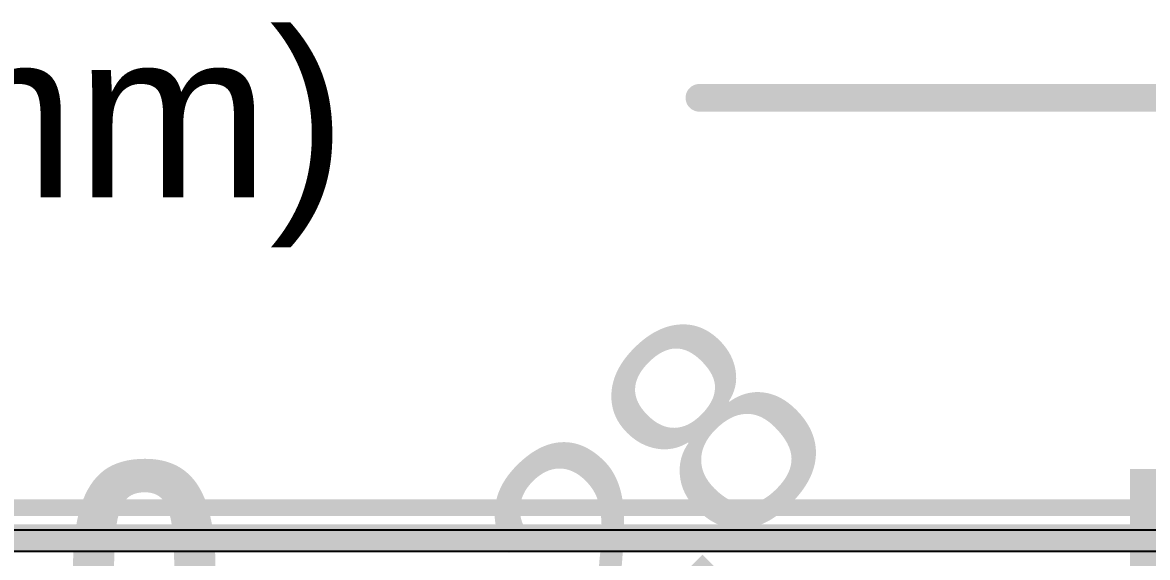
# Model space of a CAD drawing. Header units: inches. Extents: x -1 to 13, y -1.6 to 0.5.
# Drawn here: x 1.1468 to 1.553, y 0.258 to 0.4512 of the extents above; entities that cross this region are included whole.
import ezdxf

# ---------------------------------------------------------------- set-up
doc = ezdxf.new("R2010")
doc.units = ezdxf.units.IN
doc.header["$MEASUREMENT"] = 0
for name, color, linetype in [('Board_outline', 216, 'Continuous'), ('Bottom Layer', 5, 'Continuous'), ('Dimensions', 6, 'Continuous'), ('Top Layer', 1, 'Continuous'), ('Top Overlay', 2, 'Continuous')]:
    doc.layers.add(name, color=color, linetype=linetype)
doc.styles.add('Arial', font='', dxfattribs={"height": 0.2})
doc.styles.add('Arial_Bold', font='', dxfattribs={"height": 0.2})
doc.styles.get('Arial').set_extended_font_data('Arial')
doc.styles.get('Arial_Bold').set_extended_font_data('Arial', bold=True)

msp = doc.modelspace()

# ---------------------------------------------------------------- linework, layer by layer
at = {"layer": 'Board_outline', "const_width": 0.006}
msp.add_lwpolyline([(-0.65035, 0.27604), (2.89296, 0.27604)], dxfattribs=at)
at = {"layer": 'Bottom Layer'}
for p, q in [((0.56665, 0.26801), (2.89296, 0.26801)), ((2.04652, 0.2602), (1.11091, 0.2602))]:
    msp.add_line(p, q, dxfattribs=at)
at = {"layer": 'Dimensions', "const_width": 0.01}
msp.add_lwpolyline([(1.39122, 0.424), (2.9496, 0.424)], dxfattribs=at)
at = {"layer": 'Dimensions', "const_width": 0.005}
msp.add_lwpolyline([(1.38872, 0.424, 1), (1.39372, 0.424, 1)], format="xyb", close=True, dxfattribs=at)
at = {"layer": 'Top Layer', "const_width": 0.01}
msp.add_lwpolyline([(-0.39175, 0.265), (1.90369, 0.265)], dxfattribs=at)

# ---------------------------------------------------------------- texts
at = {"layer": 'Dimensions', "style": 'Arial'}
msp.add_text('92.88 (mm)', height=0.06, dxfattribs=at).set_placement((0.83539, 0.38801))
at = {"layer": 'Top Overlay'}
for s, height, rotation, style, p in [('R28', 0.0775, 45, 'Arial', (1.30428, 0.15903)), ('POWER MODULE V.7.0.0', 0.0774803, 360, 'Arial_Bold', (-0.06, 0.215))]:
    msp.add_text(s, height=height, rotation=rotation, dxfattribs=dict(at, style=style)).set_placement(p)
at = {"layer": 'Top Overlay', "style": 'Arial'}
msp.add_text('U5', height=0.0775, dxfattribs=at).set_placement((1.53831, 0.21247))

doc.saveas('drawing.dxf')
